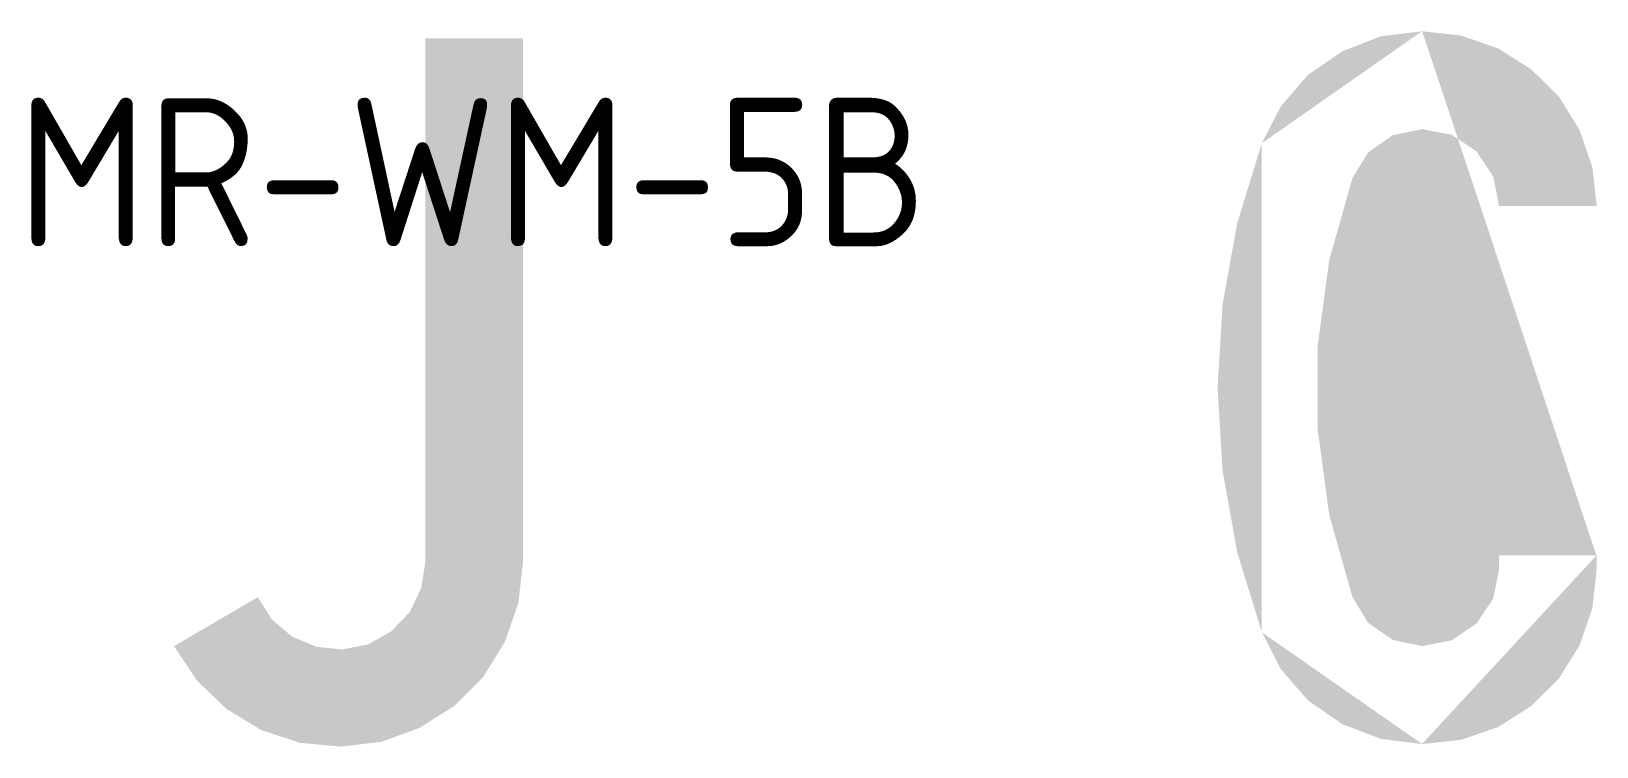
# Model space of a CAD drawing. Extents: x 112 to 979, y -1395 to 159.
# Drawn here: x 580.4 to 703.7, y -4.2 to 52.2 of the extents above; entities that cross this region are included whole.
import ezdxf

# ---------------------------------------------------------------- set-up
doc = ezdxf.new("R2010")
doc.units = 0
doc.header["$LTSCALE"] = 12
doc.header["$MEASUREMENT"] = 0
doc.layers.add('GREEN', color=84, linetype='CONTINUOUS')
doc.layers.add('T25', color=1, linetype='CONTINUOUS')
doc.styles.add('ISO', font='iso')

msp = doc.modelspace()

# ---------------------------------------------------------------- hatches: boundary and pattern name
at = {"layer": 'GREEN'}
h = msp.add_hatch(color=256, dxfattribs=at)
h.paths.add_polyline_path([(703.66, 9.82), (703.63, 9.82)], flags=16)
edge = h.paths.add_edge_path()
edge.add_line((695.98, 10.92), (703.66, 10.92))
edge.add_line((703.66, 10.92), (703.66, 9.82))
edge.add_line((703.32, 6.75), (703.66, 9.82))
edge.add_line((703.32, 6.75), (702.32, 3.84))
edge.add_line((702.32, 3.84), (700.7, 1.23))
edge.add_line((700.7, 1.23), (698.5, -0.96))
edge.add_line((698.5, -0.96), (695.9, -2.61))
edge.add_line((695.9, -2.61), (692.99, -3.61))
edge.add_line((692.99, -3.61), (689.92, -3.95))
edge.add_line((689.92, -3.95), (686.67, -3.54))
edge.add_line((686.67, -3.54), (683.63, -2.38))
edge.add_line((683.63, -2.38), (680.93, -0.52))
edge.add_line((680.93, -0.52), (678.79, 1.95))
edge.add_line((678.79, 1.95), (677.29, 4.87))
edge.add_line((677.29, 4.87), (675.36, 11.13))
edge.add_line((675.36, 11.13), (674.2, 17.57))
edge.add_line((674.2, 17.57), (673.81, 24.12))
edge.add_line((673.81, 24.12), (674.2, 30.64))
edge.add_line((674.2, 30.64), (675.36, 37.09))
edge.add_line((675.36, 37.09), (677.29, 43.35))
edge.add_line((677.29, 43.35), (678.79, 46.26))
edge.add_line((678.79, 46.26), (680.93, 48.74))
edge.add_line((680.93, 48.74), (683.63, 50.59))
edge.add_line((683.63, 50.59), (686.67, 51.78))
edge.add_line((686.67, 51.78), (689.92, 52.17))
edge.add_line((689.92, 52.17), (692.99, 51.83))
edge.add_line((692.99, 51.83), (695.9, 50.82))
edge.add_line((695.9, 50.82), (698.5, 49.18))
edge.add_line((698.5, 49.18), (700.7, 47.01))
edge.add_line((700.7, 47.01), (702.32, 44.38))
edge.add_line((702.32, 44.38), (703.32, 41.47))
edge.add_line((703.32, 41.47), (703.66, 38.4))
edge.add_line((703.66, 38.4), (695.98, 38.4))
edge.add_line((695.98, 38.4), (695.51, 40.72))
edge.add_line((695.51, 40.72), (694.2, 42.71))
edge.add_line((694.2, 42.71), (692.24, 44.02))
edge.add_line((692.24, 44.02), (689.92, 44.46))
edge.add_line((689.92, 44.46), (687.6, 43.99))
edge.add_line((687.6, 43.99), (685.67, 42.63))
edge.add_line((685.67, 42.63), (684.43, 40.62))
edge.add_line((684.43, 40.62), (682.6, 34.15))
edge.add_line((682.6, 34.15), (681.7, 27.47))
edge.add_line((681.7, 27.47), (681.7, 20.74))
edge.add_line((681.7, 20.74), (682.6, 14.09))
edge.add_line((682.6, 14.09), (684.43, 7.62))
edge.add_line((684.43, 7.62), (685.67, 5.59))
edge.add_line((685.67, 5.59), (687.6, 4.25))
edge.add_line((687.6, 4.25), (689.92, 3.76))
edge.add_line((689.92, 3.76), (692.24, 4.22))
edge.add_line((692.24, 4.22), (694.2, 5.54))
edge.add_line((694.2, 5.54), (695.51, 7.5))
edge.add_line((695.51, 7.5), (695.98, 9.82))
edge.add_line((695.98, 9.82), (695.98, 10.92))
edge = h.paths.add_edge_path(flags=16)
edge.add_line((703.66, 10.92), (703.63, 10.92))
edge.add_line((689.92, 52.17), (689.9, 52.17))
edge.add_line((677.29, 43.35), (677.27, 43.35))
edge.add_line((677.29, 4.87), (677.27, 4.87))
edge.add_line((689.92, -3.95), (689.9, -3.95))
h = msp.add_hatch(color=256, dxfattribs=at)
h.paths.add_polyline_path([(611.43, 10.36), (611.41, 10.36)], flags=16)
edge = h.paths.add_edge_path()
edge.add_line((611.43, 51.6), (611.43, 10.36))
edge.add_line((611.1, 8.32), (611.43, 10.36))
edge.add_line((611.1, 8.32), (610.2, 6.44))
edge.add_line((610.2, 6.44), (608.75, 4.94))
edge.add_line((608.75, 4.94), (606.95, 3.91))
edge.add_line((606.95, 3.91), (604.91, 3.5))
edge.add_line((604.91, 3.5), (602.85, 3.71))
edge.add_line((602.85, 3.71), (600.94, 4.51))
edge.add_line((600.94, 4.51), (599.35, 5.85))
edge.add_line((599.35, 5.85), (598.24, 7.62))
edge.add_line((598.24, 7.62), (591.64, 3.76))
edge.add_line((591.64, 3.76), (593.42, 1.08))
edge.add_line((593.42, 1.08), (595.74, -1.16))
edge.add_line((595.74, -1.16), (598.49, -2.84))
edge.add_line((598.49, -2.84), (601.56, -3.85))
edge.add_line((601.56, -3.85), (604.78, -4.15))
edge.add_line((604.78, -4.15), (607.98, -3.77))
edge.add_line((607.98, -3.77), (611, -2.66))
edge.add_line((611, -2.66), (613.73, -0.93))
edge.add_line((613.73, -0.93), (616, 1.36))
edge.add_line((616, 1.36), (617.7, 4.12))
edge.add_line((617.7, 4.12), (618.75, 7.16))
edge.add_line((618.75, 7.16), (619.12, 10.36))
edge.add_line((619.12, 10.36), (619.12, 51.6))
edge.add_line((619.12, 51.6), (611.43, 51.6))
edge = h.paths.add_edge_path(flags=16)
edge.add_line((619.12, 10.36), (619.09, 10.36))
edge.add_line((619.12, 10.36), (619.09, 10.36))
edge = h.paths.add_edge_path(flags=16)
edge.add_line((598.24, 7.62), (598.21, 7.62))

# ---------------------------------------------------------------- texts
at = {"layer": 'T25', "color": 3, "style": 'ISO'}
msp.add_text('MR-WM-5B', height=11.688, dxfattribs=at).set_placement((579.28, 35.25))

doc.saveas('drawing.dxf')
